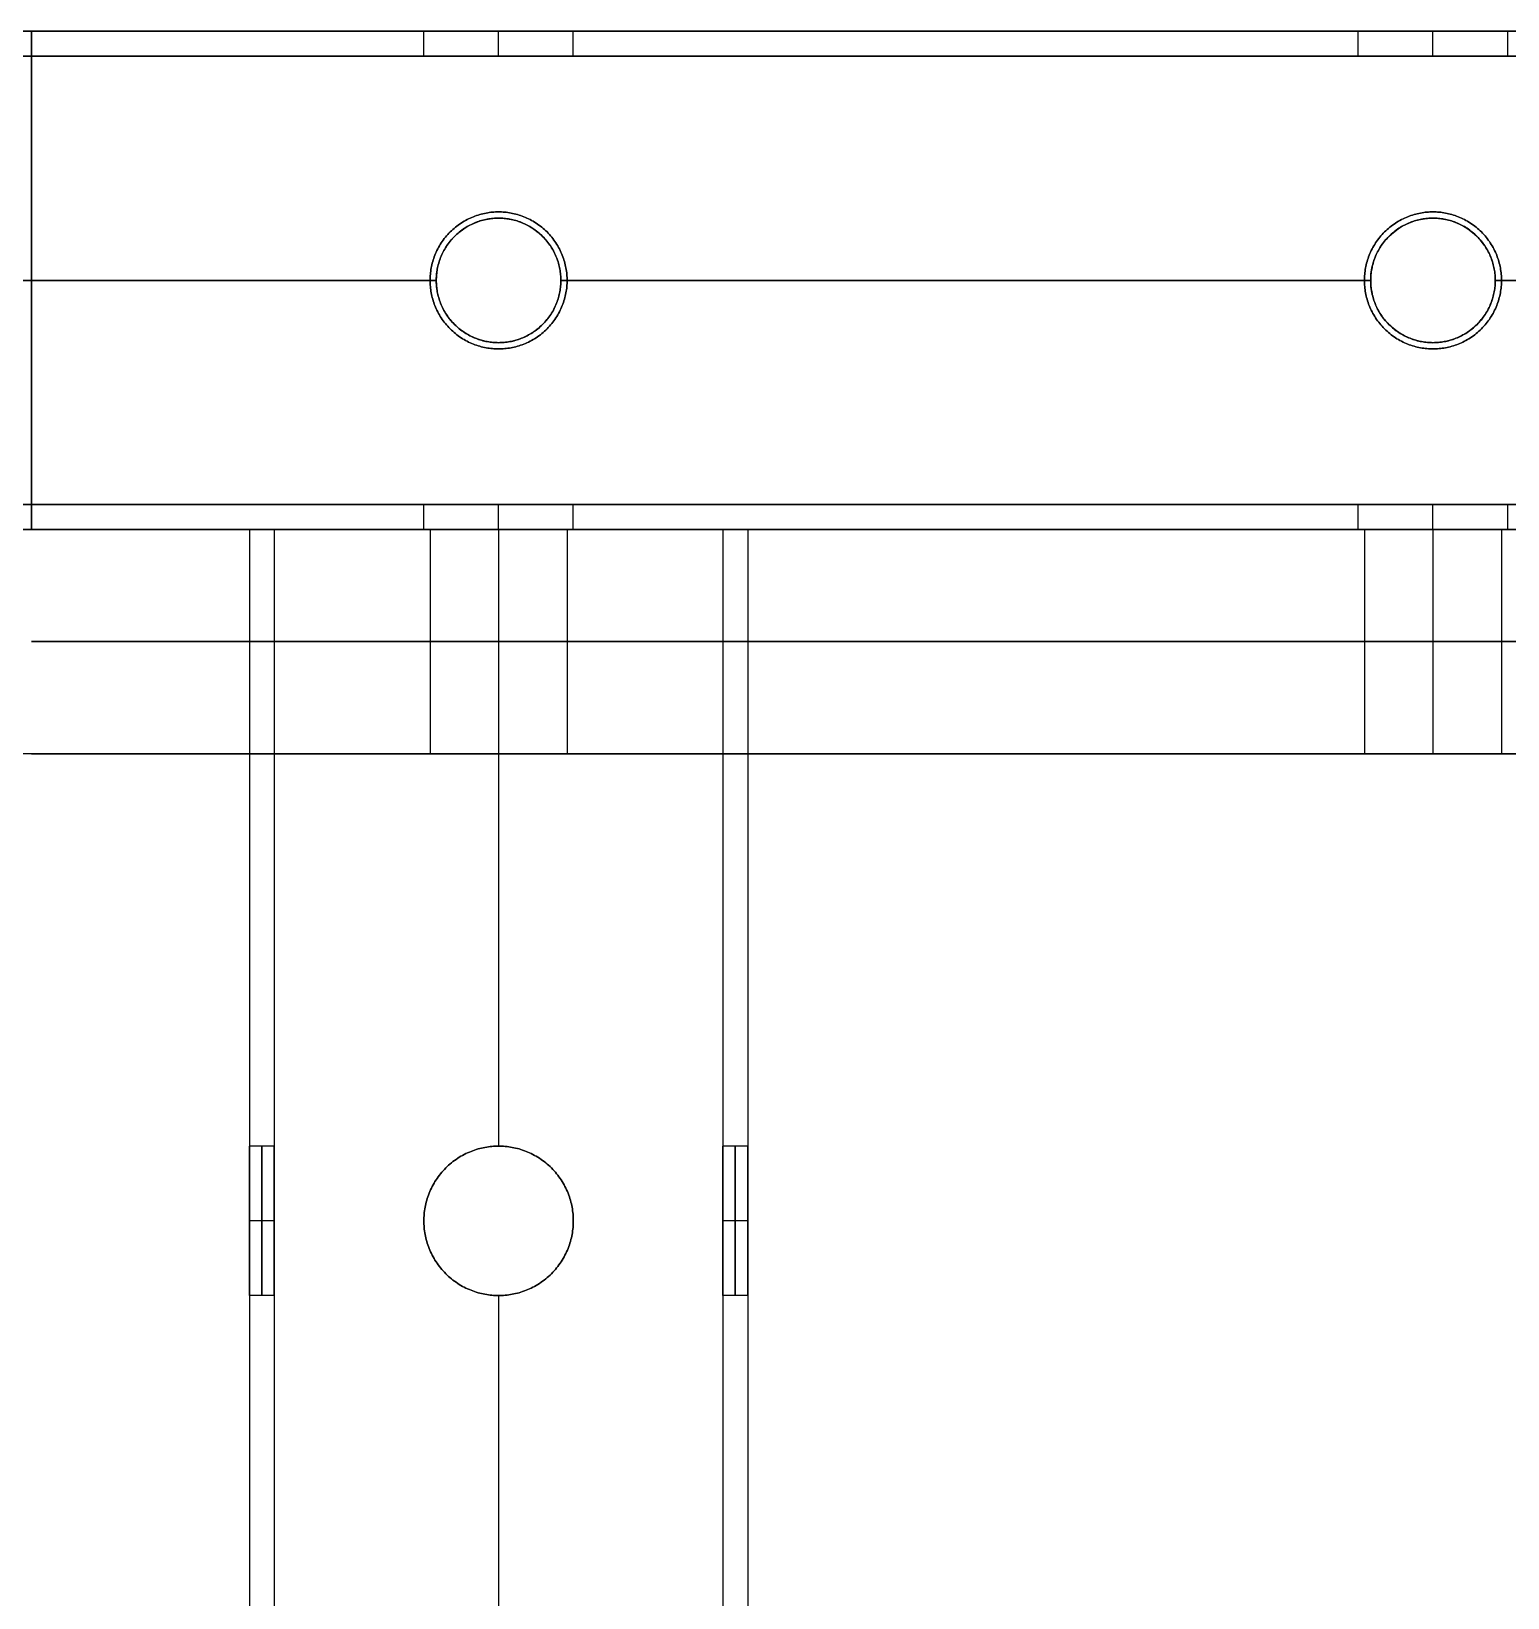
# Model space of a CAD drawing. Header units: millimetres. Extents: x -6529 to 809, y -8611 to 207.
# Drawn here: x 151 to 269.5, y 81.6 to 207.4 of the extents above; entities that cross this region are included whole.
import ezdxf

# ---------------------------------------------------------------- set-up
doc = ezdxf.new("R2010")
doc.units = ezdxf.units.MM
doc.header["$MEASUREMENT"] = 0
doc.layers.add('platen', color=7, linetype='Continuous', true_color=0x007f00)
doc.layers.add('staal', color=5, linetype='Continuous', true_color=0x0000ff)

# ---------------------------------------------------------------- blocks, each defined once
blk = doc.blocks.new('plaat base')
at = {"layer": 'platen'}
for points in [[(958, 0), (808, 0), (658, 0)], [(958, 0, 18), (808, 0, 18), (658, 0, 18)], [(958, 0, 9), (808, 0, 9), (658, 0, 9)]]:
    blk.add_open_spline(points, degree=2, dxfattribs=at)
blk = doc.blocks.new('top plaat')
at = {"layer": 'platen'}
for p, q in [((695.5, 25.5), (695.5, 25.5, 18)), ((770.5, 25.5), (770.5, 25.5, 18)), ((690, 20), (690, 20, 18)), ((701, 20), (701, 20, 18)), ((765, 20), (765, 20, 18)), ((776, 20), (776, 20, 18)), ((695.5, 14.5), (695.5, 14.5, 18)), ((770.5, 14.5), (770.5, 14.5, 18))]:
    blk.add_line(p, q, dxfattribs=at)
for points in [[(1276, 40), (967, 40), (658, 40)], [(1276, 40, 18), (967, 40, 18), (658, 40, 18)], [(1276, 40, 9), (967, 40, 9), (658, 40, 9)]]:
    blk.add_open_spline(points, degree=2, dxfattribs=at)
for points, knots in [([(695.5, 25.5), (701, 25.5), (701, 20), (701, 14.5), (695.5, 14.5), (690, 14.5), (690, 20), (690, 25.5), (695.5, 25.5)], [-31.415927, -31.415927, -31.415927, -23.561945, -23.561945, -15.707963, -15.707963, -7.853982, -7.853982, 0, 0, 0]), ([(695.5, 25.5, 18), (701, 25.5, 18), (701, 20, 18), (701, 14.5, 18), (695.5, 14.5, 18), (690, 14.5, 18), (690, 20, 18), (690, 25.5, 18), (695.5, 25.5, 18)], [-31.415927, -31.415927, -31.415927, -23.561945, -23.561945, -15.707963, -15.707963, -7.853982, -7.853982, 0, 0, 0]), ([(695.5, 25.5, 9), (690, 25.5, 9), (690, 20, 9), (690, 14.5, 9), (695.5, 14.5, 9), (701, 14.5, 9), (701, 20, 9), (701, 25.5, 9), (695.5, 25.5, 9)], [0, 0, 0, 7.853982, 7.853982, 15.707963, 15.707963, 23.561945, 23.561945, 31.415927, 31.415927, 31.415927]), ([(770.5, 25.5), (776, 25.5), (776, 20), (776, 14.5), (770.5, 14.5), (765, 14.5), (765, 20), (765, 25.5), (770.5, 25.5)], [-31.415927, -31.415927, -31.415927, -23.561945, -23.561945, -15.707963, -15.707963, -7.853982, -7.853982, 0, 0, 0]), ([(770.5, 25.5, 18), (776, 25.5, 18), (776, 20, 18), (776, 14.5, 18), (770.5, 14.5, 18), (765, 14.5, 18), (765, 20, 18), (765, 25.5, 18), (770.5, 25.5, 18)], [-31.415927, -31.415927, -31.415927, -23.561945, -23.561945, -15.707963, -15.707963, -7.853982, -7.853982, 0, 0, 0]), ([(770.5, 25.5, 9), (765, 25.5, 9), (765, 20, 9), (765, 14.5, 9), (770.5, 14.5, 9), (776, 14.5, 9), (776, 20, 9), (776, 25.5, 9), (770.5, 25.5, 9)], [0, 0, 0, 7.853982, 7.853982, 15.707963, 15.707963, 23.561945, 23.561945, 31.415927, 31.415927, 31.415927])]:
    blk.add_rational_spline(points, [1, 0.707106781187, 1, 0.707106781187, 1, 0.707106781187, 1, 0.707106781187, 1], degree=2, knots=knots, dxfattribs=at)
blk = doc.blocks.new('plaat laag')
at = {"layer": 'platen'}
for p, q in [((-1.79, -540, -38), (16.21, -540.06, -38)), ((-1.8, -545.5, -43.5), (16.2, -545.56, -43.5)), ((-1.8, -545.5, -32.5), (16.2, -545.56, -32.5)), ((-1.82, -551, -38), (16.18, -551.06, -38)), ((-2.03, -615, -38), (15.97, -615.06, -38)), ((-2.05, -620.5, -43.5), (15.95, -620.56, -43.5)), ((-2.05, -620.5, -32.5), (15.95, -620.56, -32.5)), ((-2.07, -626, -38), (15.93, -626.06, -38))]:
    blk.add_line(p, q, dxfattribs=at)
for points in [[(-0.19, -58, 300), (-2.18, -658, 300), (-4.16, -1257.99, 300)], [(17.81, -58.06, 300), (15.82, -658.06, 300), (13.84, -1258.05, 300)], [(-1.18, -358, 600), (-1.68, -508, 600), (-2.18, -658, 600)], [(-2.18, -658, -58), (-1.68, -508, -58), (-1.18, -358, -58)], [(7.82, -358.03, 600), (7.32, -508.03, 600), (6.82, -658.03, 600)], [(6.82, -658.03, -58), (7.32, -508.03, -58), (7.82, -358.03, -58)], [(16.82, -358.06, 600), (16.32, -508.06, 600), (15.82, -658.06, 600)], [(15.82, -658.06, -58), (16.32, -508.06, -58), (16.82, -358.06, -58)]]:
    blk.add_open_spline(points, degree=2, dxfattribs=at)
for points in [[(-1.8, -545.5, -43.5), (-1.82, -551, -43.5), (-1.82, -551, -38), (-1.82, -551, -32.5), (-1.8, -545.5, -32.5), (-1.79, -540, -32.5), (-1.79, -540, -38), (-1.79, -540, -43.5), (-1.8, -545.5, -43.5)], [(16.2, -545.56, -43.5), (16.18, -551.06, -43.5), (16.18, -551.06, -38), (16.18, -551.06, -32.5), (16.2, -545.56, -32.5), (16.21, -540.06, -32.5), (16.21, -540.06, -38), (16.21, -540.06, -43.5), (16.2, -545.56, -43.5)], [(-2.05, -620.5, -43.5), (-2.07, -626, -43.5), (-2.07, -626, -38), (-2.07, -626, -32.5), (-2.05, -620.5, -32.5), (-2.03, -615, -32.5), (-2.03, -615, -38), (-2.03, -615, -43.5), (-2.05, -620.5, -43.5)], [(15.95, -620.56, -43.5), (15.93, -626.06, -43.5), (15.93, -626.06, -38), (15.93, -626.06, -32.5), (15.95, -620.56, -32.5), (15.97, -615.06, -32.5), (15.97, -615.06, -38), (15.97, -615.06, -43.5), (15.95, -620.56, -43.5)]]:
    blk.add_rational_spline(points, [1, 0.707106781187, 1, 0.707106781187, 1, 0.707106781187, 1, 0.707106781187, 1], degree=2, knots=[-31.415927, -31.415927, -31.415927, -23.561945, -23.561945, -15.707963, -15.707963, -7.853982, -7.853982, 0, 0, 0], dxfattribs=at)

msp = doc.modelspace()

# ---------------------------------------------------------------- linework, layer by layer
at = {"layer": 'staal'}
for p, q in [((182.53, 205.37, 20), (182.53, 207.37, 20)), ((182.53, 205.37, 696), (182.53, 207.37, 696)), ((188.53, 205.37, 26), (188.53, 207.37, 26)), ((188.53, 205.37, 14), (188.53, 207.37, 14)), ((188.53, 205.37, 702), (188.53, 207.37, 702)), ((188.53, 205.37, 690), (188.53, 207.37, 690)), ((194.53, 205.37, 20), (194.53, 207.37, 20)), ((194.53, 205.37, 696), (194.53, 207.37, 696)), ((257.53, 205.37, 20), (257.53, 207.37, 20)), ((257.53, 205.37, 696), (257.53, 207.37, 696)), ((263.53, 205.37, 26), (263.53, 207.37, 26)), ((263.53, 205.37, 14), (263.53, 207.37, 14)), ((263.53, 205.37, 702), (263.53, 207.37, 702)), ((263.53, 205.37, 690), (263.53, 207.37, 690)), ((269.53, 205.37, 20), (269.53, 207.37, 20)), ((269.53, 205.37, 696), (269.53, 207.37, 696)), ((188.53, 192.37, 38), (188.53, 192.37, 40)), ((188.53, 192.37), (188.53, 192.37, 2)), ((188.53, 192.37, 714), (188.53, 192.37, 716)), ((188.53, 192.37, 676), (188.53, 192.37, 678)), ((263.53, 192.37, 38), (263.53, 192.37, 40)), ((263.53, 192.37), (263.53, 192.37, 2)), ((263.53, 192.37, 714), (263.53, 192.37, 716)), ((263.53, 192.37, 676), (263.53, 192.37, 678)), ((183.53, 187.37, 38), (183.53, 187.37, 40)), ((183.53, 187.37), (183.53, 187.37, 2)), ((183.53, 187.37, 714), (183.53, 187.37, 716)), ((183.53, 187.37, 676), (183.53, 187.37, 678)), ((193.53, 187.37, 38), (193.53, 187.37, 40)), ((193.53, 187.37), (193.53, 187.37, 2)), ((193.53, 187.37, 714), (193.53, 187.37, 716)), ((193.53, 187.37, 676), (193.53, 187.37, 678)), ((258.53, 187.37, 38), (258.53, 187.37, 40)), ((258.53, 187.37), (258.53, 187.37, 2)), ((258.53, 187.37, 714), (258.53, 187.37, 716)), ((258.53, 187.37, 676), (258.53, 187.37, 678)), ((268.53, 187.37, 38), (268.53, 187.37, 40)), ((268.53, 187.37), (268.53, 187.37, 2)), ((268.53, 187.37, 714), (268.53, 187.37, 716)), ((268.53, 187.37, 676), (268.53, 187.37, 678)), ((188.53, 182.37), (188.53, 182.37, 2)), ((188.53, 182.37, 38), (188.53, 182.37, 40)), ((188.53, 182.37, 676), (188.53, 182.37, 678)), ((188.53, 182.37, 714), (188.53, 182.37, 716)), ((263.53, 182.37), (263.53, 182.37, 2)), ((263.53, 182.37, 38), (263.53, 182.37, 40)), ((263.53, 182.37, 676), (263.53, 182.37, 678)), ((263.53, 182.37, 714), (263.53, 182.37, 716)), ((182.53, 167.37, 20), (182.53, 169.37, 20)), ((182.53, 167.37, 696), (182.53, 169.37, 696)), ((188.53, 167.37, 26), (188.53, 169.37, 26)), ((188.53, 167.37, 14), (188.53, 169.37, 14)), ((188.53, 167.37, 702), (188.53, 169.37, 702)), ((188.53, 167.37, 690), (188.53, 169.37, 690)), ((194.53, 167.37, 20), (194.53, 169.37, 20)), ((194.53, 167.37, 696), (194.53, 169.37, 696)), ((257.53, 167.37, 20), (257.53, 169.37, 20)), ((257.53, 167.37, 696), (257.53, 169.37, 696)), ((263.53, 167.37, 26), (263.53, 169.37, 26)), ((263.53, 167.37, 14), (263.53, 169.37, 14)), ((263.53, 167.37, 702), (263.53, 169.37, 702)), ((263.53, 167.37, 690), (263.53, 169.37, 690)), ((269.53, 167.37, 20), (269.53, 169.37, 20)), ((269.53, 167.37, 696), (269.53, 169.37, 696)), ((170.53, 167.37, 696), (168.53, 167.37, 696)), ((188.53, 167.37, 716), (188.53, 167.37, 714)), ((188.53, 167.37, 678), (188.53, 167.37, 676)), ((208.53, 167.37, 696), (206.53, 167.37, 696)), ((170.53, 117.87, 696), (168.53, 117.87, 696)), ((188.53, 117.87, 678), (188.53, 117.87, 676)), ((188.53, 117.87, 716), (188.53, 117.87, 714)), ((208.53, 117.87, 696), (206.53, 117.87, 696)), ((170.53, 111.87, 702), (168.53, 111.87, 702)), ((170.53, 111.87, 690), (168.53, 111.87, 690)), ((182.53, 111.87, 678), (182.53, 111.87, 676)), ((182.53, 111.87, 716), (182.53, 111.87, 714)), ((194.53, 111.87, 678), (194.53, 111.87, 676)), ((194.53, 111.87, 716), (194.53, 111.87, 714)), ((208.53, 111.87, 702), (206.53, 111.87, 702)), ((208.53, 111.87, 690), (206.53, 111.87, 690)), ((170.53, 105.87, 696), (168.53, 105.87, 696)), ((188.53, 105.87, 678), (188.53, 105.87, 676)), ((188.53, 105.87, 716), (188.53, 105.87, 714)), ((208.53, 105.87, 696), (206.53, 105.87, 696))]:
    msp.add_line(p, q, dxfattribs=at)
for points in [[(-506.97, 207.37), (809.03, 207.37), (809.03, -1108.63), (-506.97, -1108.63)], [(-466.97, 167.37), (769.03, 167.37), (769.03, -1068.63), (-466.97, -1068.63)]]:
    msp.add_lwpolyline(points, close=True, dxfattribs=at)
for centre in [(188.53, 187.37), (188.53, 187.37, 39), (188.53, 187.37, 1), (188.53, 187.37, 676), (188.53, 187.37, 715), (188.53, 187.37, 677), (263.53, 187.37), (263.53, 187.37, 39), (263.53, 187.37, 1), (263.53, 187.37, 676), (263.53, 187.37, 715), (263.53, 187.37, 677)]:
    msp.add_circle(centre, 5, dxfattribs=at)
for points in [[(809.03, 207.37), (151.03, 207.37), (-506.97, 207.37)], [(809.03, 207.37, 40), (151.03, 207.37, 40), (-506.97, 207.37, 40)], [(-506.97, 207.37, 676), (151.03, 207.37, 676), (809.03, 207.37, 676)], [(-506.97, 207.37, 716), (151.03, 207.37, 716), (809.03, 207.37, 716)], [(182.53, 207.37, 20), (151.03, 207.37, 20), (119.53, 207.37, 20)], [(119.53, 207.37, 696), (151.03, 207.37, 696), (182.53, 207.37, 696)], [(151.03, 167.37, 716), (151.03, 187.37, 716), (151.03, 207.37, 716)], [(151.03, 207.37, 716), (151.03, 207.37, 696), (151.03, 207.37, 676)], [(151.03, 207.37, 676), (151.03, 187.37, 676), (151.03, 167.37, 676)], [(257.53, 207.37, 20), (226.03, 207.37, 20), (194.53, 207.37, 20)], [(194.53, 207.37, 696), (226.03, 207.37, 696), (257.53, 207.37, 696)], [(332.53, 207.37, 20), (301.03, 207.37, 20), (269.53, 207.37, 20)], [(807.03, 205.37, 38), (151.03, 205.37, 38), (-504.97, 205.37, 38)], [(807.03, 205.37, 2), (151.03, 205.37, 2), (-504.97, 205.37, 2)], [(-504.97, 205.37, 714), (151.03, 205.37, 714), (807.03, 205.37, 714)], [(-504.97, 205.37, 678), (151.03, 205.37, 678), (807.03, 205.37, 678)], [(182.53, 205.37, 20), (151.03, 205.37, 20), (119.53, 205.37, 20)], [(119.53, 205.37, 696), (151.03, 205.37, 696), (182.53, 205.37, 696)], [(151.03, 205.37, 678), (151.03, 205.37, 696), (151.03, 205.37, 714)], [(151.03, 205.37, 714), (151.03, 187.37, 714), (151.03, 169.37, 714)], [(151.03, 169.37, 678), (151.03, 187.37, 678), (151.03, 205.37, 678)], [(257.53, 205.37, 20), (226.03, 205.37, 20), (194.53, 205.37, 20)], [(194.53, 205.37, 696), (226.03, 205.37, 696), (257.53, 205.37, 696)], [(332.53, 205.37, 20), (301.03, 205.37, 20), (269.53, 205.37, 20)], [(269.53, 205.37, 696), (301.03, 205.37, 696), (332.53, 205.37, 696)], [(183.53, 187.37, 40), (151.03, 187.37, 40), (118.53, 187.37, 40)], [(183.53, 187.37, 38), (151.03, 187.37, 38), (118.53, 187.37, 38)], [(183.53, 187.37, 2), (151.03, 187.37, 2), (118.53, 187.37, 2)], [(183.53, 187.37), (151.03, 187.37), (118.53, 187.37)], [(118.53, 187.37, 716), (151.03, 187.37, 716), (183.53, 187.37, 716)], [(118.53, 187.37, 714), (151.03, 187.37, 714), (183.53, 187.37, 714)], [(118.53, 187.37, 678), (151.03, 187.37, 678), (183.53, 187.37, 678)], [(118.53, 187.37, 676), (151.03, 187.37, 676), (183.53, 187.37, 676)], [(258.53, 187.37, 40), (226.03, 187.37, 40), (193.53, 187.37, 40)], [(258.53, 187.37, 38), (226.03, 187.37, 38), (193.53, 187.37, 38)], [(258.53, 187.37, 2), (226.03, 187.37, 2), (193.53, 187.37, 2)], [(258.53, 187.37), (226.03, 187.37), (193.53, 187.37)], [(193.53, 187.37, 716), (226.03, 187.37, 716), (258.53, 187.37, 716)], [(193.53, 187.37, 714), (226.03, 187.37, 714), (258.53, 187.37, 714)], [(193.53, 187.37, 678), (226.03, 187.37, 678), (258.53, 187.37, 678)], [(193.53, 187.37, 676), (226.03, 187.37, 676), (258.53, 187.37, 676)], [(333.53, 187.37, 40), (301.03, 187.37, 40), (268.53, 187.37, 40)], [(333.53, 187.37, 38), (301.03, 187.37, 38), (268.53, 187.37, 38)], [(333.53, 187.37, 2), (301.03, 187.37, 2), (268.53, 187.37, 2)], [(333.53, 187.37), (301.03, 187.37), (268.53, 187.37)], [(268.53, 187.37, 716), (301.03, 187.37, 716), (333.53, 187.37, 716)], [(268.53, 187.37, 714), (301.03, 187.37, 714), (333.53, 187.37, 714)], [(268.53, 187.37, 678), (301.03, 187.37, 678), (333.53, 187.37, 678)], [(268.53, 187.37, 676), (301.03, 187.37, 676), (333.53, 187.37, 676)], [(771.03, 169.37, 38), (151.03, 169.37, 38), (-468.97, 169.37, 38)], [(771.03, 169.37, 2), (151.03, 169.37, 2), (-468.97, 169.37, 2)], [(-468.97, 169.37, 714), (151.03, 169.37, 714), (771.03, 169.37, 714)], [(-468.97, 169.37, 678), (151.03, 169.37, 678), (771.03, 169.37, 678)], [(182.53, 169.37, 20), (151.03, 169.37, 20), (119.53, 169.37, 20)], [(119.53, 169.37, 696), (151.03, 169.37, 696), (182.53, 169.37, 696)], [(151.03, 169.37, 714), (151.03, 169.37, 696), (151.03, 169.37, 678)], [(257.53, 169.37, 20), (226.03, 169.37, 20), (194.53, 169.37, 20)], [(194.53, 169.37, 696), (226.03, 169.37, 696), (257.53, 169.37, 696)], [(332.53, 169.37, 20), (301.03, 169.37, 20), (269.53, 169.37, 20)], [(269.53, 169.37, 696), (301.03, 169.37, 696), (332.53, 169.37, 696)], [(769.03, 167.37), (151.03, 167.37), (-466.97, 167.37)], [(769.03, 167.37, 40), (151.03, 167.37, 40), (-466.97, 167.37, 40)], [(-466.97, 167.37, 676), (151.03, 167.37, 676), (769.03, 167.37, 676)], [(-466.97, 167.37, 716), (151.03, 167.37, 716), (769.03, 167.37, 716)], [(182.53, 167.37, 20), (151.03, 167.37, 20), (119.53, 167.37, 20)], [(119.53, 167.37, 696), (151.03, 167.37, 696), (182.53, 167.37, 696)], [(151.03, 167.37, 676), (151.03, 167.37, 696), (151.03, 167.37, 716)], [(208.53, 167.37, 676), (188.53, 167.37, 676), (168.53, 167.37, 676)], [(168.53, 167.37, 676), (168.53, -150.38, 676), (168.53, -468.13, 676)], [(168.53, 167.37, 676), (168.53, 167.37, 696), (168.53, 167.37, 716)], [(168.53, 167.37, 716), (168.53, -150.38, 716), (168.53, -468.13, 716)], [(168.53, 167.37, 716), (188.53, 167.37, 716), (208.53, 167.37, 716)], [(168.53, 167.37, 696), (168.53, 142.62, 696), (168.53, 117.87, 696)], [(170.53, 167.37, 714), (170.53, 167.37, 696), (170.53, 167.37, 678)], [(170.53, 167.37, 678), (170.53, -150.38, 678), (170.53, -468.13, 678)], [(170.53, 167.37, 714), (170.53, -150.38, 714), (170.53, -468.13, 714)], [(170.53, 167.37, 678), (188.53, 167.37, 678), (206.53, 167.37, 678)], [(206.53, 167.37, 714), (188.53, 167.37, 714), (170.53, 167.37, 714)], [(170.53, 167.37, 696), (170.53, 142.62, 696), (170.53, 117.87, 696)], [(188.53, 167.37, 676), (188.53, 142.62, 676), (188.53, 117.87, 676)], [(188.53, 167.37, 716), (188.53, 142.62, 716), (188.53, 117.87, 716)], [(188.53, 167.37, 678), (188.53, 142.62, 678), (188.53, 117.87, 678)], [(188.53, 167.37, 714), (188.53, 142.62, 714), (188.53, 117.87, 714)], [(257.53, 167.37, 20), (226.03, 167.37, 20), (194.53, 167.37, 20)], [(194.53, 167.37, 696), (226.03, 167.37, 696), (257.53, 167.37, 696)], [(206.53, 167.37, 678), (206.53, -150.38, 678), (206.53, -468.13, 678)], [(206.53, 167.37, 678), (206.53, 167.37, 696), (206.53, 167.37, 714)], [(206.53, 167.37, 714), (206.53, -150.38, 714), (206.53, -468.13, 714)], [(206.53, 167.37, 696), (206.53, 142.62, 696), (206.53, 117.87, 696)], [(208.53, 167.37, 676), (208.53, -150.38, 676), (208.53, -468.13, 676)], [(208.53, 167.37, 716), (208.53, -150.38, 716), (208.53, -468.13, 716)], [(208.53, 167.37, 716), (208.53, 167.37, 696), (208.53, 167.37, 676)], [(208.53, 167.37, 696), (208.53, 142.62, 696), (208.53, 117.87, 696)], [(332.53, 167.37, 20), (301.03, 167.37, 20), (269.53, 167.37, 20)], [(269.53, 167.37, 696), (301.03, 167.37, 696), (332.53, 167.37, 696)], [(168.53, 105.87, 696), (168.53, 74.37, 696), (168.53, 42.87, 696)], [(170.53, 105.87, 696), (170.53, 74.37, 696), (170.53, 42.87, 696)], [(188.53, 105.87, 676), (188.53, 74.37, 676), (188.53, 42.87, 676)], [(188.53, 105.87, 716), (188.53, 74.37, 716), (188.53, 42.87, 716)], [(188.53, 105.87, 678), (188.53, 74.37, 678), (188.53, 42.87, 678)], [(188.53, 105.87, 714), (188.53, 74.37, 714), (188.53, 42.87, 714)], [(206.53, 105.87, 696), (206.53, 74.37, 696), (206.53, 42.87, 696)], [(208.53, 105.87, 696), (208.53, 74.37, 696), (208.53, 42.87, 696)]]:
    msp.add_open_spline(points, degree=2, dxfattribs=at)
for points, weights, knots in [([(188.53, 207.37, 26), (182.53, 207.37, 26), (182.53, 207.37, 20), (182.53, 207.37, 14), (188.53, 207.37, 14), (194.53, 207.37, 14), (194.53, 207.37, 20), (194.53, 207.37, 26), (188.53, 207.37, 26)], [1, 0.707106781187, 1, 0.707106781187, 1, 0.707106781187, 1, 0.707106781187, 1], [-31.415927, -31.415927, -31.415927, -23.561945, -23.561945, -15.707963, -15.707963, -7.853982, -7.853982, 0, 0, 0]), ([(188.53, 207.37, 702), (194.53, 207.37, 702), (194.53, 207.37, 696), (194.53, 207.37, 690), (188.53, 207.37, 690), (182.53, 207.37, 690), (182.53, 207.37, 696), (182.53, 207.37, 702), (188.53, 207.37, 702)], [1, 0.707106781187, 1, 0.707106781187, 1, 0.707106781187, 1, 0.707106781187, 1], [-31.415927, -31.415927, -31.415927, -23.561945, -23.561945, -15.707963, -15.707963, -7.853982, -7.853982, 0, 0, 0]), ([(263.53, 207.37, 26), (257.53, 207.37, 26), (257.53, 207.37, 20), (257.53, 207.37, 14), (263.53, 207.37, 14), (269.53, 207.37, 14), (269.53, 207.37, 20), (269.53, 207.37, 26), (263.53, 207.37, 26)], [1, 0.707106781187, 1, 0.707106781187, 1, 0.707106781187, 1, 0.707106781187, 1], [-31.415927, -31.415927, -31.415927, -23.561945, -23.561945, -15.707963, -15.707963, -7.853982, -7.853982, 0, 0, 0]), ([(263.53, 207.37, 702), (269.53, 207.37, 702), (269.53, 207.37, 696), (269.53, 207.37, 690), (263.53, 207.37, 690), (257.53, 207.37, 690), (257.53, 207.37, 696), (257.53, 207.37, 702), (263.53, 207.37, 702)], [1, 0.707106781187, 1, 0.707106781187, 1, 0.707106781187, 1, 0.707106781187, 1], [-31.415927, -31.415927, -31.415927, -23.561945, -23.561945, -15.707963, -15.707963, -7.853982, -7.853982, 0, 0, 0]), ([(188.53, 205.37, 26), (194.53, 205.37, 26), (194.53, 205.37, 20), (194.53, 205.37, 14), (188.53, 205.37, 14), (182.53, 205.37, 14), (182.53, 205.37, 20), (182.53, 205.37, 26), (188.53, 205.37, 26)], [1, 0.707106781187, 1, 0.707106781187, 1, 0.707106781187, 1, 0.707106781187, 1], [0, 0, 0, 7.853982, 7.853982, 15.707963, 15.707963, 23.561945, 23.561945, 31.415927, 31.415927, 31.415927]), ([(188.53, 205.37, 702), (182.53, 205.37, 702), (182.53, 205.37, 696), (182.53, 205.37, 690), (188.53, 205.37, 690), (194.53, 205.37, 690), (194.53, 205.37, 696), (194.53, 205.37, 702), (188.53, 205.37, 702)], [1, 0.707106781187, 1, 0.707106781187, 1, 0.707106781187, 1, 0.707106781187, 1], [0, 0, 0, 7.853982, 7.853982, 15.707963, 15.707963, 23.561945, 23.561945, 31.415927, 31.415927, 31.415927]), ([(263.53, 205.37, 26), (269.53, 205.37, 26), (269.53, 205.37, 20), (269.53, 205.37, 14), (263.53, 205.37, 14), (257.53, 205.37, 14), (257.53, 205.37, 20), (257.53, 205.37, 26), (263.53, 205.37, 26)], [1, 0.707106781187, 1, 0.707106781187, 1, 0.707106781187, 1, 0.707106781187, 1], [0, 0, 0, 7.853982, 7.853982, 15.707963, 15.707963, 23.561945, 23.561945, 31.415927, 31.415927, 31.415927]), ([(263.53, 205.37, 702), (257.53, 205.37, 702), (257.53, 205.37, 696), (257.53, 205.37, 690), (263.53, 205.37, 690), (269.53, 205.37, 690), (269.53, 205.37, 696), (269.53, 205.37, 702), (263.53, 205.37, 702)], [1, 0.707106781187, 1, 0.707106781187, 1, 0.707106781187, 1, 0.707106781187, 1], [0, 0, 0, 7.853982, 7.853982, 15.707963, 15.707963, 23.561945, 23.561945, 31.415927, 31.415927, 31.415927]), ([(188.53, 182.37, 40), (183.53, 182.37, 40), (183.53, 187.37, 40), (183.53, 192.37, 40), (188.53, 192.37, 40), (193.53, 192.37, 40), (193.53, 187.37, 40), (193.53, 182.37, 40), (188.53, 182.37, 40)], [1, 0.707106781187, 1, 0.707106781187, 1, 0.707106781187, 1, 0.707106781187, 1], [-31.415927, -31.415927, -31.415927, -23.561945, -23.561945, -15.707963, -15.707963, -7.853982, -7.853982, 0, 0, 0]), ([(188.53, 182.37, 38), (193.53, 182.37, 38), (193.53, 187.37, 38), (193.53, 192.37, 38), (188.53, 192.37, 38), (183.53, 192.37, 38), (183.53, 187.37, 38), (183.53, 182.37, 38), (188.53, 182.37, 38)], [1, 0.707106781187, 1, 0.707106781187, 1, 0.707106781187, 1, 0.707106781187, 1], [0, 0, 0, 7.853982, 7.853982, 15.707963, 15.707963, 23.561945, 23.561945, 31.415927, 31.415927, 31.415927]), ([(188.53, 182.37, 2), (183.53, 182.37, 2), (183.53, 187.37, 2), (183.53, 192.37, 2), (188.53, 192.37, 2), (193.53, 192.37, 2), (193.53, 187.37, 2), (193.53, 182.37, 2), (188.53, 182.37, 2)], [1, 0.707106781187, 1, 0.707106781187, 1, 0.707106781187, 1, 0.707106781187, 1], [-31.415927, -31.415927, -31.415927, -23.561945, -23.561945, -15.707963, -15.707963, -7.853982, -7.853982, 0, 0, 0]), ([(188.53, 182.37, 716), (193.53, 182.37, 716), (193.53, 187.37, 716), (193.53, 192.37, 716), (188.53, 192.37, 716), (183.53, 192.37, 716), (183.53, 187.37, 716), (183.53, 182.37, 716), (188.53, 182.37, 716)], [1, 0.707106781187, 1, 0.707106781187, 1, 0.707106781187, 1, 0.707106781187, 1], [-31.415927, -31.415927, -31.415927, -23.561945, -23.561945, -15.707963, -15.707963, -7.853982, -7.853982, 0, 0, 0]), ([(188.53, 182.37, 714), (183.53, 182.37, 714), (183.53, 187.37, 714), (183.53, 192.37, 714), (188.53, 192.37, 714), (193.53, 192.37, 714), (193.53, 187.37, 714), (193.53, 182.37, 714), (188.53, 182.37, 714)], [1, 0.707106781187, 1, 0.707106781187, 1, 0.707106781187, 1, 0.707106781187, 1], [0, 0, 0, 7.853982, 7.853982, 15.707963, 15.707963, 23.561945, 23.561945, 31.415927, 31.415927, 31.415927]), ([(188.53, 182.37, 678), (193.53, 182.37, 678), (193.53, 187.37, 678), (193.53, 192.37, 678), (188.53, 192.37, 678), (183.53, 192.37, 678), (183.53, 187.37, 678), (183.53, 182.37, 678), (188.53, 182.37, 678)], [1, 0.707106781187, 1, 0.707106781187, 1, 0.707106781187, 1, 0.707106781187, 1], [-31.415927, -31.415927, -31.415927, -23.561945, -23.561945, -15.707963, -15.707963, -7.853982, -7.853982, 0, 0, 0]), ([(263.53, 182.37, 40), (258.53, 182.37, 40), (258.53, 187.37, 40), (258.53, 192.37, 40), (263.53, 192.37, 40), (268.53, 192.37, 40), (268.53, 187.37, 40), (268.53, 182.37, 40), (263.53, 182.37, 40)], [1, 0.707106781187, 1, 0.707106781187, 1, 0.707106781187, 1, 0.707106781187, 1], [-31.415927, -31.415927, -31.415927, -23.561945, -23.561945, -15.707963, -15.707963, -7.853982, -7.853982, 0, 0, 0]), ([(263.53, 182.37, 38), (268.53, 182.37, 38), (268.53, 187.37, 38), (268.53, 192.37, 38), (263.53, 192.37, 38), (258.53, 192.37, 38), (258.53, 187.37, 38), (258.53, 182.37, 38), (263.53, 182.37, 38)], [1, 0.707106781187, 1, 0.707106781187, 1, 0.707106781187, 1, 0.707106781187, 1], [0, 0, 0, 7.853982, 7.853982, 15.707963, 15.707963, 23.561945, 23.561945, 31.415927, 31.415927, 31.415927]), ([(263.53, 182.37, 2), (258.53, 182.37, 2), (258.53, 187.37, 2), (258.53, 192.37, 2), (263.53, 192.37, 2), (268.53, 192.37, 2), (268.53, 187.37, 2), (268.53, 182.37, 2), (263.53, 182.37, 2)], [1, 0.707106781187, 1, 0.707106781187, 1, 0.707106781187, 1, 0.707106781187, 1], [-31.415927, -31.415927, -31.415927, -23.561945, -23.561945, -15.707963, -15.707963, -7.853982, -7.853982, 0, 0, 0]), ([(263.53, 182.37, 716), (268.53, 182.37, 716), (268.53, 187.37, 716), (268.53, 192.37, 716), (263.53, 192.37, 716), (258.53, 192.37, 716), (258.53, 187.37, 716), (258.53, 182.37, 716), (263.53, 182.37, 716)], [1, 0.707106781187, 1, 0.707106781187, 1, 0.707106781187, 1, 0.707106781187, 1], [-31.415927, -31.415927, -31.415927, -23.561945, -23.561945, -15.707963, -15.707963, -7.853982, -7.853982, 0, 0, 0]), ([(263.53, 182.37, 714), (258.53, 182.37, 714), (258.53, 187.37, 714), (258.53, 192.37, 714), (263.53, 192.37, 714), (268.53, 192.37, 714), (268.53, 187.37, 714), (268.53, 182.37, 714), (263.53, 182.37, 714)], [1, 0.707106781187, 1, 0.707106781187, 1, 0.707106781187, 1, 0.707106781187, 1], [0, 0, 0, 7.853982, 7.853982, 15.707963, 15.707963, 23.561945, 23.561945, 31.415927, 31.415927, 31.415927]), ([(263.53, 182.37, 678), (268.53, 182.37, 678), (268.53, 187.37, 678), (268.53, 192.37, 678), (263.53, 192.37, 678), (258.53, 192.37, 678), (258.53, 187.37, 678), (258.53, 182.37, 678), (263.53, 182.37, 678)], [1, 0.707106781187, 1, 0.707106781187, 1, 0.707106781187, 1, 0.707106781187, 1], [-31.415927, -31.415927, -31.415927, -23.561945, -23.561945, -15.707963, -15.707963, -7.853982, -7.853982, 0, 0, 0]), ([(188.53, 169.37, 26), (182.53, 169.37, 26), (182.53, 169.37, 20), (182.53, 169.37, 14), (188.53, 169.37, 14), (194.53, 169.37, 14), (194.53, 169.37, 20), (194.53, 169.37, 26), (188.53, 169.37, 26)], [0.999999860338, 0.707106851018, 1, 0.707106781187, 1, 0.707106781187, 1, 0.707106851018, 0.999999860338], [-31.415927, -31.415927, -31.415927, -23.561946, -23.561946, -15.707963, -15.707963, -7.853981, -7.853981, 0, 0, 0]), ([(188.53, 169.37, 702), (194.53, 169.37, 702), (194.53, 169.37, 696), (194.53, 169.37, 690), (188.53, 169.37, 690), (182.53, 169.37, 690), (182.53, 169.37, 696), (182.53, 169.37, 702), (188.53, 169.37, 702)], [0.999999860338, 0.707106851018, 1, 0.707106781187, 1, 0.707106781187, 1, 0.707106851018, 0.999999860338], [-31.415927, -31.415927, -31.415927, -23.561946, -23.561946, -15.707963, -15.707963, -7.853981, -7.853981, 0, 0, 0]), ([(263.53, 169.37, 26), (257.53, 169.37, 26), (257.53, 169.37, 20), (257.53, 169.37, 14), (263.53, 169.37, 14), (269.53, 169.37, 14), (269.53, 169.37, 20), (269.53, 169.37, 26), (263.53, 169.37, 26)], [1, 0.707106781187, 1, 0.707106781187, 1, 0.707106781187, 1, 0.707106781187, 1], [-31.415927, -31.415927, -31.415927, -23.561945, -23.561945, -15.707963, -15.707963, -7.853982, -7.853982, 0, 0, 0]), ([(263.53, 169.37, 702), (269.53, 169.37, 702), (269.53, 169.37, 696), (269.53, 169.37, 690), (263.53, 169.37, 690), (257.53, 169.37, 690), (257.53, 169.37, 696), (257.53, 169.37, 702), (263.53, 169.37, 702)], [1, 0.707106781187, 1, 0.707106781187, 1, 0.707106781187, 1, 0.707106781187, 1], [-31.415927, -31.415927, -31.415927, -23.561945, -23.561945, -15.707963, -15.707963, -7.853982, -7.853982, 0, 0, 0]), ([(188.53, 167.37, 26), (194.53, 167.37, 26), (194.53, 167.37, 20), (194.53, 167.37, 14), (188.53, 167.37, 14), (182.53, 167.37, 14), (182.53, 167.37, 20), (182.53, 167.37, 26), (188.53, 167.37, 26)], [1, 0.707106781187, 1, 0.707106781187, 1, 0.707106781187, 1, 0.707106781187, 1], [0, 0, 0, 7.853982, 7.853982, 15.707963, 15.707963, 23.561945, 23.561945, 31.415927, 31.415927, 31.415927]), ([(188.53, 167.37, 702), (182.53, 167.37, 702), (182.53, 167.37, 696), (182.53, 167.37, 690), (188.53, 167.37, 690), (194.53, 167.37, 690), (194.53, 167.37, 696), (194.53, 167.37, 702), (188.53, 167.37, 702)], [1, 0.707106781187, 1, 0.707106781187, 1, 0.707106781187, 1, 0.707106781187, 1], [0, 0, 0, 7.853982, 7.853982, 15.707963, 15.707963, 23.561945, 23.561945, 31.415927, 31.415927, 31.415927]), ([(263.53, 167.37, 26), (269.53, 167.37, 26), (269.53, 167.37, 20), (269.53, 167.37, 14), (263.53, 167.37, 14), (257.53, 167.37, 14), (257.53, 167.37, 20), (257.53, 167.37, 26), (263.53, 167.37, 26)], [1, 0.707106781187, 1, 0.707106781187, 1, 0.707106781187, 1, 0.707106781187, 1], [0, 0, 0, 7.853982, 7.853982, 15.707963, 15.707963, 23.561945, 23.561945, 31.415927, 31.415927, 31.415927]), ([(263.53, 167.37, 702), (257.53, 167.37, 702), (257.53, 167.37, 696), (257.53, 167.37, 690), (263.53, 167.37, 690), (269.53, 167.37, 690), (269.53, 167.37, 696), (269.53, 167.37, 702), (263.53, 167.37, 702)], [0.999999860338, 0.707106851018, 1, 0.707106781187, 1, 0.707106781187, 1, 0.707106851018, 0.999999860338], [0, 0, 0, 7.853981, 7.853981, 15.707963, 15.707963, 23.561946, 23.561946, 31.415927, 31.415927, 31.415927]), ([(168.53, 111.87, 702), (168.53, 117.87, 702), (168.53, 117.87, 696), (168.53, 117.87, 690), (168.53, 111.87, 690), (168.53, 105.87, 690), (168.53, 105.87, 696), (168.53, 105.87, 702), (168.53, 111.87, 702)], [1, 0.707106781187, 1, 0.707106781187, 1, 0.707106781187, 1, 0.707106781187, 1], [-31.415927, -31.415927, -31.415927, -23.561945, -23.561945, -15.707963, -15.707963, -7.853982, -7.853982, 0, 0, 0]), ([(169.53, 111.87, 702), (169.53, 105.87, 702), (169.53, 105.87, 696), (169.53, 105.87, 690), (169.53, 111.87, 690), (169.53, 117.87, 690), (169.53, 117.87, 696), (169.53, 117.87, 702), (169.53, 111.87, 702)], [1, 0.707106781187, 1, 0.707106781187, 1, 0.707106781187, 1, 0.707106781187, 1], [0, 0, 0, 7.853982, 7.853982, 15.707963, 15.707963, 23.561945, 23.561945, 31.415927, 31.415927, 31.415927]), ([(170.53, 111.87, 702), (170.53, 105.87, 702), (170.53, 105.87, 696), (170.53, 105.87, 690), (170.53, 111.87, 690), (170.53, 117.87, 690), (170.53, 117.87, 696), (170.53, 117.87, 702), (170.53, 111.87, 702)], [0.999999860338, 0.707106851018, 1, 0.707106781187, 1, 0.707106781187, 1, 0.707106851018, 0.999999860338], [0, 0, 0, 7.853981, 7.853981, 15.707963, 15.707963, 23.561946, 23.561946, 31.415927, 31.415927, 31.415927]), ([(182.53, 111.87, 676), (182.53, 117.87, 676), (188.53, 117.87, 676), (194.53, 117.87, 676), (194.53, 111.87, 676), (194.53, 105.87, 676), (188.53, 105.87, 676), (182.53, 105.87, 676), (182.53, 111.87, 676)], [1, 0.707106781187, 1, 0.707106781187, 1, 0.707106781187, 1, 0.707106781187, 1], [-31.415927, -31.415927, -31.415927, -23.561945, -23.561945, -15.707963, -15.707963, -7.853982, -7.853982, 0, 0, 0]), ([(182.53, 111.87, 716), (182.53, 105.87, 716), (188.53, 105.87, 716), (194.53, 105.87, 716), (194.53, 111.87, 716), (194.53, 117.87, 716), (188.53, 117.87, 716), (182.53, 117.87, 716), (182.53, 111.87, 716)], [1, 0.707106781187, 1, 0.707106781187, 1, 0.707106781187, 1, 0.707106781187, 1], [0, 0, 0, 7.853982, 7.853982, 15.707963, 15.707963, 23.561945, 23.561945, 31.415927, 31.415927, 31.415927]), ([(182.53, 111.87, 678), (182.53, 105.87, 678), (188.53, 105.87, 678), (194.53, 105.87, 678), (194.53, 111.87, 678), (194.53, 117.87, 678), (188.53, 117.87, 678), (182.53, 117.87, 678), (182.53, 111.87, 678)], [1, 0.707106781187, 1, 0.707106781187, 1, 0.707106781187, 1, 0.707106781187, 1], [0, 0, 0, 7.853982, 7.853982, 15.707963, 15.707963, 23.561945, 23.561945, 31.415927, 31.415927, 31.415927]), ([(182.53, 111.87, 714), (182.53, 117.87, 714), (188.53, 117.87, 714), (194.53, 117.87, 714), (194.53, 111.87, 714), (194.53, 105.87, 714), (188.53, 105.87, 714), (182.53, 105.87, 714), (182.53, 111.87, 714)], [1, 0.707106781187, 1, 0.707106781187, 1, 0.707106781187, 1, 0.707106781187, 1], [-31.415927, -31.415927, -31.415927, -23.561945, -23.561945, -15.707963, -15.707963, -7.853982, -7.853982, 0, 0, 0]), ([(182.53, 111.87, 677), (182.53, 105.87, 677), (188.53, 105.87, 677), (194.53, 105.87, 677), (194.53, 111.87, 677), (194.53, 117.87, 677), (188.53, 117.87, 677), (182.53, 117.87, 677), (182.53, 111.87, 677)], [1, 0.707106781187, 1, 0.707106781187, 1, 0.707106781187, 1, 0.707106781187, 1], [0, 0, 0, 7.853982, 7.853982, 15.707963, 15.707963, 23.561945, 23.561945, 31.415927, 31.415927, 31.415927]), ([(182.53, 111.87, 715), (182.53, 105.87, 715), (188.53, 105.87, 715), (194.53, 105.87, 715), (194.53, 111.87, 715), (194.53, 117.87, 715), (188.53, 117.87, 715), (182.53, 117.87, 715), (182.53, 111.87, 715)], [1, 0.707106781187, 1, 0.707106781187, 1, 0.707106781187, 1, 0.707106781187, 1], [0, 0, 0, 7.853982, 7.853982, 15.707963, 15.707963, 23.561945, 23.561945, 31.415927, 31.415927, 31.415927]), ([(206.53, 111.87, 702), (206.53, 117.87, 702), (206.53, 117.87, 696), (206.53, 117.87, 690), (206.53, 111.87, 690), (206.53, 105.87, 690), (206.53, 105.87, 696), (206.53, 105.87, 702), (206.53, 111.87, 702)], [1, 0.707106781187, 1, 0.707106781187, 1, 0.707106781187, 1, 0.707106781187, 1], [-31.415927, -31.415927, -31.415927, -23.561945, -23.561945, -15.707963, -15.707963, -7.853982, -7.853982, 0, 0, 0]), ([(207.53, 111.87, 702), (207.53, 105.87, 702), (207.53, 105.87, 696), (207.53, 105.87, 690), (207.53, 111.87, 690), (207.53, 117.87, 690), (207.53, 117.87, 696), (207.53, 117.87, 702), (207.53, 111.87, 702)], [1, 0.707106781187, 1, 0.707106781187, 1, 0.707106781187, 1, 0.707106781187, 1], [0, 0, 0, 7.853982, 7.853982, 15.707963, 15.707963, 23.561945, 23.561945, 31.415927, 31.415927, 31.415927]), ([(208.53, 111.87, 702), (208.53, 105.87, 702), (208.53, 105.87, 696), (208.53, 105.87, 690), (208.53, 111.87, 690), (208.53, 117.87, 690), (208.53, 117.87, 696), (208.53, 117.87, 702), (208.53, 111.87, 702)], [1, 0.707106781187, 1, 0.707106781187, 1, 0.707106781187, 1, 0.707106781187, 1], [0, 0, 0, 7.853982, 7.853982, 15.707963, 15.707963, 23.561945, 23.561945, 31.415927, 31.415927, 31.415927])]:
    msp.add_rational_spline(points, weights, degree=2, knots=knots, dxfattribs=at)

# ---------------------------------------------------------------- block references
at = {"layer": 'platen'}
for name, p in [('plaat base', (-506.97, 149.37, 40)), ('top plaat', (-506.97, 167.37, 716))]:
    msp.add_blockref(name, p, dxfattribs=at)
at = {"layer": 'platen', "rotation": 270.1894193054011}
msp.add_blockref('plaat laag', (809.03, 167.37, 58), dxfattribs=at)

doc.saveas('drawing.dxf')
